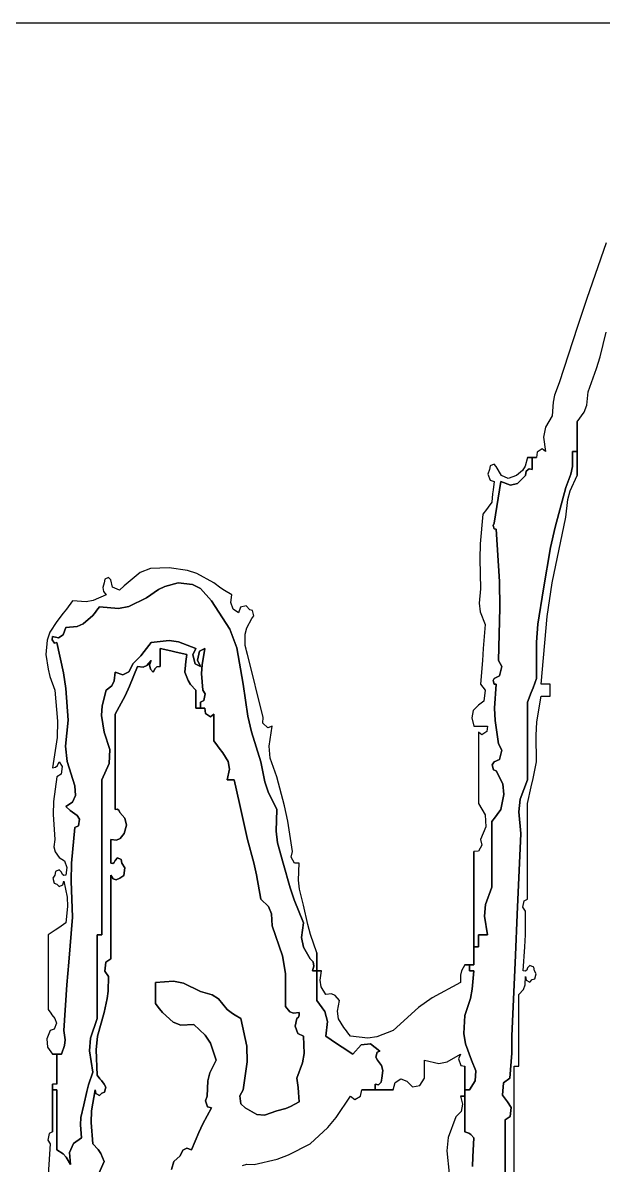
# Model space of a CAD drawing. Extents: x -446699 to 757189, y -606167 to -103070.
# Drawn here: x -168219.2 to -168150.2, y -411459.7 to -411323.6 of the extents above; entities that cross this region are included whole.
import ezdxf

# ---------------------------------------------------------------- set-up
doc = ezdxf.new("R2010")
doc.units = 0
doc.header["$LTSCALE"] = 1000
doc.header["$MEASUREMENT"] = 0
doc.layers.add('14', color=14, linetype='Continuous')
doc.layers.add('_0', color=7, linetype='Continuous')

# ---------------------------------------------------------------- blocks, each defined once
blk = doc.blocks.new('dianziq11')
for p, q in [((1206821, -131382), (1206627, -131946)), ((1206627, -131946), (1206532, -132229)), ((1206532, -132229), (1206346, -132797)), ((1206760, -132532), (1206821, -132285)), ((1206723, -132653), (1206760, -132532)), ((1206640, -132888), (1206723, -132653)), ((1206346, -132797), (1206301, -132921)), ((1206301, -132921), (1206287, -132992)), ((1206625, -133021), (1206640, -132888)), ((1206287, -132992), (1206278, -133129)), ((1206598, -133093), (1206625, -133021)), ((1206278, -133129), (1206208, -133245)), ((1206527, -133189), (1206598, -133093)), ((1206208, -133245), (1206190, -133343)), ((1206527, -133490), (1206527, -133189)), ((1206527, -133189), (1206527, -133490)), ((1206527, -133490), (1206527, -133189)), ((1206190, -133343), (1206210, -133490)), ((1206124, -133497), (1206120, -133550)), ((1206176, -133462), (1206124, -133497)), ((1206210, -133490), (1206176, -133462)), ((1206481, -133639), (1206482, -133490)), ((1206482, -133490), (1206481, -133639)), ((1206482, -133490), (1206527, -133490)), ((1206527, -133490), (1206482, -133490)), ((1206482, -133490), (1206527, -133490)), ((1206527, -133490), (1206482, -133490)), ((1206482, -133490), (1206527, -133490)), ((1206527, -133490), (1206482, -133490)), ((1206527, -133731), (1206527, -133490)), ((1206527, -133490), (1206527, -133731)), ((1206527, -133731), (1206527, -133490)), ((1205652, -133634), (1205645, -133671)), ((1205691, -133617), (1205652, -133634)), ((1205713, -133640), (1205691, -133617)), ((1206029, -133550), (1206003, -133637)), ((1206075, -133550), (1206029, -133550)), ((1206029, -133550), (1206075, -133550)), ((1206075, -133550), (1206029, -133550)), ((1206120, -133550), (1206075, -133550)), ((1206075, -133550), (1206120, -133550)), ((1206120, -133550), (1206075, -133550)), ((1206075, -133550), (1206075, -133671)), ((1206075, -133671), (1206075, -133550)), ((1206075, -133550), (1206075, -133671)), ((1206075, -133671), (1206075, -133550)), ((1206075, -133550), (1206075, -133671)), ((1206075, -133671), (1206075, -133550)), ((1205645, -133671), (1205628, -133719)), ((1205628, -133719), (1205651, -133780)), ((1205765, -133732), (1205713, -133640)), ((1205834, -133762), (1205765, -133732)), ((1205916, -133731), (1205834, -133762)), ((1205976, -133680), (1205916, -133731)), ((1206007, -133731), (1205926, -133811)), ((1205926, -133811), (1206007, -133731)), ((1206003, -133637), (1205976, -133680)), ((1206014, -133689), (1206007, -133731)), ((1206007, -133731), (1206014, -133689)), ((1206043, -133664), (1206014, -133689)), ((1206014, -133689), (1206043, -133664)), ((1206075, -133671), (1206043, -133664)), ((1206043, -133664), (1206075, -133671)), ((1206414, -133851), (1206466, -133719)), ((1206466, -133719), (1206414, -133851)), ((1206458, -133885), (1206527, -133731)), ((1206466, -133719), (1206481, -133639)), ((1206481, -133639), (1206466, -133719)), ((1205651, -133780), (1205690, -133791)), ((1205690, -133791), (1205681, -133875)), ((1205758, -133791), (1205732, -133960)), ((1205732, -133960), (1205758, -133791)), ((1205855, -133828), (1205758, -133791)), ((1205758, -133791), (1205855, -133828)), ((1205926, -133811), (1205855, -133828)), ((1205855, -133828), (1205926, -133811)), ((1206305, -134253), (1206414, -133851)), ((1206414, -133851), (1206305, -134253)), ((1205676, -133917), (1205668, -134002)), ((1205681, -133875), (1205676, -133917)), ((1205732, -133960), (1205719, -134044)), ((1205719, -134044), (1205732, -133960)), ((1206414, -134152), (1206433, -133975)), ((1206433, -133975), (1206458, -133885)), ((1205614, -134074), (1205577, -134122)), ((1205632, -134050), (1205614, -134074)), ((1205668, -134002), (1205632, -134050)), ((1205719, -134044), (1205690, -134213)), ((1205690, -134213), (1205719, -134044)), ((1205577, -134122), (1205551, -134422)), ((1206275, -134815), (1206414, -134152)), ((1205690, -134213), (1205680, -134236)), ((1205680, -134236), (1205690, -134213)), ((1205680, -134236), (1205693, -134270)), ((1205693, -134270), (1205680, -134236)), ((1205693, -134270), (1205713, -134273)), ((1205713, -134273), (1205693, -134270)), ((1205713, -134273), (1205745, -134801)), ((1205745, -134801), (1205713, -134273)), ((1206260, -134459), (1206305, -134253)), ((1206305, -134253), (1206260, -134459)), ((1205551, -134422), (1205547, -134574)), ((1206188, -134875), (1206260, -134459)), ((1206260, -134459), (1206188, -134875)), ((1202224, -134670), (1202120, -134711)), ((1202413, -134664), (1202224, -134670)), ((1202598, -134691), (1202413, -134664)), ((1205547, -134574), (1205555, -134875)), ((1201764, -134778), (1201757, -134815)), ((1201802, -134761), (1201764, -134778)), ((1201825, -134785), (1201802, -134761)), ((1201842, -134857), (1201825, -134785)), ((1202120, -134711), (1201960, -134845)), ((1202692, -134722), (1202598, -134691)), ((1202865, -134815), (1202692, -134722)), ((1201757, -134815), (1201744, -134862)), ((1201744, -134862), (1201752, -134902)), ((1201752, -134902), (1201780, -134935)), ((1201914, -134889), (1201842, -134857)), ((1201960, -134845), (1201914, -134889)), ((1202306, -134883), (1202186, -134966)), ((1202186, -134966), (1202306, -134883)), ((1202371, -134852), (1202306, -134883)), ((1202306, -134883), (1202371, -134852)), ((1202503, -134815), (1202371, -134852)), ((1202371, -134852), (1202503, -134815)), ((1202649, -134830), (1202503, -134815)), ((1202503, -134815), (1202649, -134830)), ((1202729, -134873), (1202649, -134830)), ((1202649, -134830), (1202729, -134873)), ((1202842, -134996), (1202729, -134873)), ((1202729, -134873), (1202842, -134996)), ((1202935, -134867), (1202865, -134815)), ((1202972, -134891), (1202935, -134867)), ((1203045, -134935), (1202972, -134891)), ((1205555, -134875), (1205539, -135020)), ((1205745, -134801), (1205750, -135068)), ((1205750, -135068), (1205745, -134801)), ((1206132, -135231), (1206188, -134875)), ((1206188, -134875), (1206132, -135231)), ((1206225, -135156), (1206275, -134815)), ((1201440, -134996), (1201377, -135080)), ((1201577, -135005), (1201440, -134996)), ((1201649, -134992), (1201577, -135005)), ((1201780, -134935), (1201649, -134992)), ((1202186, -134966), (1202006, -135053)), ((1202006, -135053), (1202186, -134966)), ((1203025, -135283), (1202842, -134996)), ((1202842, -134996), (1203025, -135283)), ((1203035, -135015), (1203045, -134935)), ((1203059, -135079), (1203035, -135015)), ((1201346, -135122), (1201282, -135206)), ((1201377, -135080), (1201346, -135122)), ((1201671, -135110), (1201644, -135146)), ((1201644, -135146), (1201671, -135110)), ((1201685, -135092), (1201671, -135110)), ((1201671, -135110), (1201685, -135092)), ((1201712, -135056), (1201685, -135092)), ((1201685, -135092), (1201712, -135056)), ((1201903, -135073), (1201712, -135056)), ((1201712, -135056), (1201903, -135073)), ((1202006, -135053), (1201903, -135073)), ((1201903, -135073), (1202006, -135053)), ((1203113, -135116), (1203059, -135079)), ((1203134, -135061), (1203113, -135116)), ((1203192, -135046), (1203134, -135061)), ((1203226, -135086), (1203192, -135046)), ((1203254, -135095), (1203226, -135086)), ((1203267, -135147), (1203254, -135095)), ((1205539, -135020), (1205550, -135106)), ((1205550, -135106), (1205600, -135237)), ((1205750, -135068), (1205736, -135598)), ((1205736, -135598), (1205750, -135068)), ((1201282, -135206), (1201209, -135314)), ((1201548, -135230), (1201487, -135257)), ((1201487, -135257), (1201548, -135230)), ((1201644, -135146), (1201548, -135230)), ((1201548, -135230), (1201644, -135146)), ((1203197, -135268), (1203249, -135176)), ((1203249, -135176), (1203267, -135147)), ((1205600, -135237), (1205582, -135477)), ((1206118, -135415), (1206132, -135231)), ((1206132, -135231), (1206118, -135415)), ((1206165, -135839), (1206225, -135156)), ((1201209, -135314), (1201182, -135393)), ((1201237, -135357), (1201233, -135391)), ((1201233, -135391), (1201237, -135357)), ((1201297, -135371), (1201237, -135357)), ((1201237, -135357), (1201297, -135371)), ((1201345, -135339), (1201297, -135371)), ((1201297, -135371), (1201345, -135339)), ((1201373, -135267), (1201345, -135339)), ((1201345, -135339), (1201373, -135267)), ((1201487, -135257), (1201373, -135267)), ((1201373, -135267), (1201487, -135257)), ((1203095, -135471), (1203025, -135283)), ((1203025, -135283), (1203095, -135471)), ((1203181, -135333), (1203197, -135268)), ((1203181, -135447), (1203181, -135333)), ((1201182, -135393), (1201169, -135538)), ((1201233, -135391), (1201257, -135423)), ((1201257, -135423), (1201233, -135391)), ((1201257, -135423), (1201282, -135417)), ((1201282, -135417), (1201257, -135423)), ((1201282, -135417), (1201349, -135724)), ((1201349, -135724), (1201282, -135417)), ((1202163, -135507), (1202232, -135417)), ((1202232, -135417), (1202163, -135507)), ((1202232, -135417), (1202413, -135398)), ((1202413, -135398), (1202232, -135417)), ((1202322, -135550), (1202322, -135477)), ((1202322, -135477), (1202431, -135502)), ((1202431, -135502), (1202322, -135477)), ((1202322, -135477), (1202322, -135550)), ((1202413, -135398), (1202509, -135411)), ((1202509, -135411), (1202413, -135398)), ((1202509, -135411), (1202684, -135477)), ((1202684, -135477), (1202509, -135411)), ((1202684, -135477), (1202653, -135541)), ((1202653, -135541), (1202684, -135477)), ((1202720, -135504), (1202774, -135477)), ((1202774, -135477), (1202720, -135504)), ((1202774, -135477), (1202745, -135642)), ((1202745, -135642), (1202774, -135477)), ((1203159, -135839), (1203095, -135471)), ((1203095, -135471), (1203159, -135839)), ((1203190, -135484), (1203181, -135447)), ((1205582, -135477), (1205573, -135598)), ((1206120, -135779), (1206118, -135415)), ((1206118, -135415), (1206120, -135779)), ((1201169, -135538), (1201192, -135687)), ((1202051, -135628), (1202127, -135550)), ((1202127, -135550), (1202051, -135628)), ((1202127, -135550), (1202163, -135507)), ((1202163, -135507), (1202127, -135550)), ((1202322, -135586), (1202322, -135550)), ((1202322, -135550), (1202322, -135586)), ((1202322, -135658), (1202322, -135586)), ((1202322, -135586), (1202322, -135658)), ((1202431, -135502), (1202485, -135514)), ((1202485, -135514), (1202431, -135502)), ((1202485, -135514), (1202593, -135538)), ((1202593, -135538), (1202485, -135514)), ((1202593, -135538), (1202582, -135609)), ((1202582, -135609), (1202593, -135538)), ((1202653, -135541), (1202675, -135632)), ((1202675, -135632), (1202653, -135541)), ((1202698, -135594), (1202720, -135504)), ((1202720, -135504), (1202698, -135594)), ((1202729, -135658), (1202698, -135594)), ((1202698, -135594), (1202729, -135658)), ((1203195, -135502), (1203190, -135484)), ((1203204, -135538), (1203195, -135502)), ((1203267, -135791), (1203204, -135538)), ((1201192, -135687), (1201211, -135761)), ((1202007, -135713), (1202051, -135628)), ((1202051, -135628), (1202007, -135713)), ((1202015, -135858), (1202096, -135658)), ((1202096, -135658), (1202015, -135858)), ((1202096, -135658), (1202153, -135667)), ((1202153, -135667), (1202096, -135658)), ((1202153, -135667), (1202190, -135650)), ((1202190, -135650), (1202153, -135667)), ((1202190, -135650), (1202232, -135598)), ((1202232, -135598), (1202190, -135650)), ((1202232, -135598), (1202217, -135644)), ((1202217, -135644), (1202232, -135598)), ((1202217, -135644), (1202226, -135687)), ((1202226, -135687), (1202217, -135644)), ((1202226, -135687), (1202254, -135718)), ((1202254, -135718), (1202226, -135687)), ((1202254, -135718), (1202271, -135681)), ((1202271, -135681), (1202254, -135718)), ((1202271, -135681), (1202290, -135664)), ((1202290, -135664), (1202271, -135681)), ((1202290, -135664), (1202322, -135658)), ((1202322, -135658), (1202290, -135664)), ((1202577, -135646), (1202571, -135718)), ((1202571, -135718), (1202577, -135646)), ((1202582, -135609), (1202577, -135646)), ((1202577, -135646), (1202582, -135609)), ((1202675, -135632), (1202729, -135658)), ((1202729, -135658), (1202675, -135632)), ((1202745, -135642), (1202740, -135731)), ((1202740, -135731), (1202745, -135642)), ((1205573, -135598), (1205555, -135839)), ((1205736, -135598), (1205769, -135660)), ((1205769, -135660), (1205736, -135598)), ((1205769, -135660), (1205745, -135755)), ((1205745, -135755), (1205769, -135660)), ((1201211, -135761), (1201260, -135899)), ((1201349, -135724), (1201372, -135883)), ((1201372, -135883), (1201349, -135724)), ((1201835, -135854), (1201860, -135804)), ((1201860, -135804), (1201835, -135854)), ((1201860, -135804), (1201870, -135718)), ((1201870, -135718), (1201860, -135804)), ((1201870, -135718), (1201945, -135744)), ((1201945, -135744), (1201870, -135718)), ((1201945, -135744), (1202007, -135713)), ((1202007, -135713), (1201945, -135744)), ((1202571, -135718), (1202604, -135802)), ((1202604, -135802), (1202571, -135718)), ((1202604, -135802), (1202628, -135841)), ((1202628, -135841), (1202604, -135802)), ((1202740, -135731), (1202752, -135899)), ((1202752, -135899), (1202740, -135731)), ((1203299, -135917), (1203267, -135791)), ((1205690, -135779), (1205680, -135802)), ((1205680, -135802), (1205690, -135779)), ((1205680, -135802), (1205693, -135836)), ((1205693, -135836), (1205680, -135802)), ((1205745, -135755), (1205690, -135779)), ((1205690, -135779), (1205745, -135755)), ((1206084, -135875), (1206120, -135779)), ((1206120, -135779), (1206084, -135875)), ((1201260, -135899), (1201289, -136210)), ((1201372, -135883), (1201395, -136200)), ((1201395, -136200), (1201372, -135883)), ((1201737, -136058), (1201780, -135899)), ((1201780, -135899), (1201737, -136058)), ((1201780, -135899), (1201835, -135854)), ((1201835, -135854), (1201780, -135899)), ((1201969, -135955), (1202015, -135858)), ((1202015, -135858), (1201969, -135955)), ((1202628, -135841), (1202684, -135899)), ((1202684, -135899), (1202628, -135841)), ((1202684, -135899), (1202684, -135971)), ((1202684, -135971), (1202684, -135899)), ((1202752, -135899), (1202776, -135936)), ((1202776, -135936), (1202752, -135899)), ((1202776, -135936), (1202764, -136002)), ((1202764, -136002), (1202776, -135936)), ((1203206, -136160), (1203159, -135839)), ((1203159, -135839), (1203206, -136160)), ((1203362, -136170), (1203299, -135917)), ((1205555, -135839), (1205600, -135899)), ((1205600, -135899), (1205588, -136009)), ((1205693, -135836), (1205713, -135839)), ((1205713, -135839), (1205693, -135836)), ((1205713, -135839), (1205695, -136079)), ((1205695, -136079), (1205713, -135839)), ((1206029, -136020), (1206066, -135923)), ((1206066, -135923), (1206029, -136020)), ((1206066, -135923), (1206084, -135875)), ((1206084, -135875), (1206066, -135923)), ((1206201, -135839), (1206165, -135839)), ((1206219, -135839), (1206201, -135839)), ((1206256, -135839), (1206219, -135839)), ((1206256, -135887), (1206256, -135839)), ((1206256, -135911), (1206256, -135887)), ((1206256, -135959), (1206256, -135911)), ((1201870, -136140), (1201969, -135955)), ((1201969, -135955), (1201870, -136140)), ((1202684, -135971), (1202684, -136008)), ((1202684, -136008), (1202684, -135971)), ((1202684, -136008), (1202684, -136080)), ((1202684, -136080), (1202684, -136008)), ((1202764, -136002), (1202729, -136020)), ((1202729, -136020), (1202764, -136002)), ((1202729, -136020), (1202729, -136080)), ((1202729, -136080), (1202729, -136020)), ((1202729, -136020), (1202729, -136080)), ((1202729, -136080), (1202729, -136020)), ((1202729, -136020), (1202729, -136080)), ((1202729, -136080), (1202729, -136020)), ((1205532, -136050), (1205481, -136105)), ((1205588, -136009), (1205532, -136050)), ((1206029, -136333), (1206029, -136020)), ((1206029, -136020), (1206029, -136333)), ((1206123, -136219), (1206165, -135959)), ((1206165, -135959), (1206201, -135959)), ((1206201, -135959), (1206219, -135959)), ((1206219, -135959), (1206256, -135959)), ((1201732, -136155), (1201737, -136058)), ((1201737, -136058), (1201732, -136155)), ((1201757, -136321), (1201732, -136155)), ((1201732, -136155), (1201757, -136321)), ((1201870, -136525), (1201870, -136140)), ((1201870, -136140), (1201870, -136525)), ((1202684, -136080), (1202729, -136080)), ((1202729, -136080), (1202684, -136080)), ((1202684, -136080), (1202729, -136080)), ((1202774, -136080), (1202684, -136080)), ((1202684, -136080), (1202774, -136080)), ((1202774, -136080), (1202684, -136080)), ((1202729, -136080), (1202774, -136080)), ((1202774, -136080), (1202729, -136080)), ((1202729, -136080), (1202774, -136080)), ((1202774, -136080), (1202779, -136133)), ((1202779, -136133), (1202774, -136080)), ((1202779, -136133), (1202830, -136168)), ((1202830, -136168), (1202779, -136133)), ((1202830, -136168), (1202865, -136140)), ((1202865, -136140), (1202830, -136168)), ((1202865, -136140), (1202865, -136248)), ((1202865, -136248), (1202865, -136140)), ((1203243, -136320), (1203206, -136160)), ((1203206, -136160), (1203243, -136320)), ((1203360, -136230), (1203362, -136170)), ((1205481, -136105), (1205465, -136178)), ((1205695, -136079), (1205700, -136205)), ((1205700, -136205), (1205695, -136079)), ((1201289, -136210), (1201285, -136375)), ((1201395, -136200), (1201368, -136465)), ((1201368, -136465), (1201395, -136200)), ((1202865, -136248), (1202865, -136303)), ((1202865, -136303), (1202865, -136248)), ((1203409, -136279), (1203360, -136230)), ((1203452, -136260), (1203409, -136279)), ((1203423, -136463), (1203452, -136260)), ((1205465, -136178), (1205487, -136260)), ((1205487, -136260), (1205541, -136260)), ((1205541, -136260), (1205568, -136260)), ((1205568, -136260), (1205623, -136260)), ((1205623, -136260), (1205618, -136314)), ((1205700, -136205), (1205736, -136441)), ((1205736, -136441), (1205700, -136205)), ((1206114, -136356), (1206123, -136219)), ((1201285, -136375), (1201237, -136682)), ((1201815, -136498), (1201757, -136321)), ((1201757, -136321), (1201815, -136498)), ((1202865, -136303), (1202865, -136411)), ((1202865, -136411), (1202865, -136303)), ((1203339, -136622), (1203243, -136320)), ((1203243, -136320), (1203339, -136622)), ((1205567, -136348), (1205532, -136321)), ((1205532, -136321), (1205532, -136610)), ((1205618, -136314), (1205567, -136348)), ((1206029, -136489), (1206029, -136333)), ((1206029, -136333), (1206029, -136489)), ((1206120, -136622), (1206114, -136356)), ((1201368, -136465), (1201384, -136617)), ((1201384, -136617), (1201368, -136465)), ((1201808, -136637), (1201815, -136498)), ((1201815, -136498), (1201808, -136637)), ((1202865, -136411), (1202901, -136459)), ((1202901, -136459), (1202865, -136411)), ((1202901, -136459), (1202919, -136483)), ((1202919, -136483), (1202901, -136459)), ((1202919, -136483), (1202955, -136532)), ((1202955, -136532), (1202919, -136483)), ((1203434, -136585), (1203423, -136463)), ((1205736, -136441), (1205769, -136503)), ((1205769, -136503), (1205736, -136441)), ((1205769, -136503), (1205745, -136598)), ((1205745, -136598), (1205769, -136503)), ((1206029, -136803), (1206029, -136489)), ((1206029, -136489), (1206029, -136803)), ((1201288, -136659), (1201305, -136622)), ((1201305, -136622), (1201335, -136668)), ((1201384, -136617), (1201463, -136863)), ((1201463, -136863), (1201384, -136617)), ((1201870, -136718), (1201870, -136525)), ((1201870, -136525), (1201870, -136718)), ((1202955, -136532), (1203008, -136618)), ((1203008, -136618), (1202955, -136532)), ((1203008, -136618), (1203021, -136695)), ((1203021, -136695), (1203008, -136618)), ((1203380, -136825), (1203339, -136622)), ((1203339, -136622), (1203380, -136825)), ((1203498, -136772), (1203434, -136585)), ((1205532, -136610), (1205532, -136754)), ((1205690, -136622), (1205672, -136652)), ((1205672, -136652), (1205690, -136622)), ((1205745, -136598), (1205690, -136622)), ((1205690, -136622), (1205745, -136598)), ((1206084, -136790), (1206120, -136622)), ((1201237, -136682), (1201269, -136676)), ((1201269, -136676), (1201288, -136659)), ((1201324, -136745), (1201282, -136772)), ((1201335, -136668), (1201324, -136745)), ((1201734, -136803), (1201808, -136637)), ((1201808, -136637), (1201734, -136803)), ((1201870, -137104), (1201870, -136718)), ((1201870, -136718), (1201870, -137104)), ((1203021, -136695), (1203000, -136803)), ((1203000, -136803), (1203021, -136695)), ((1205672, -136652), (1205685, -136703)), ((1205685, -136703), (1205672, -136652)), ((1205685, -136703), (1205713, -136712)), ((1205713, -136712), (1205685, -136703)), ((1205713, -136712), (1205778, -136845)), ((1205778, -136845), (1205713, -136712)), ((1201282, -136772), (1201248, -137021)), ((1201463, -136863), (1201468, -136960)), ((1201468, -136960), (1201463, -136863)), ((1201734, -137429), (1201734, -136803)), ((1201734, -136803), (1201734, -137429)), ((1203000, -136803), (1203027, -136803)), ((1203027, -136803), (1203000, -136803)), ((1203027, -136803), (1203041, -136803)), ((1203041, -136803), (1203027, -136803)), ((1203041, -136803), (1203068, -136803)), ((1203068, -136803), (1203041, -136803)), ((1203068, -136803), (1203124, -137043)), ((1203124, -137043), (1203068, -136803)), ((1203413, -136926), (1203380, -136825)), ((1203380, -136825), (1203413, -136926)), ((1203578, -137066), (1203498, -136772)), ((1205532, -136754), (1205532, -137043)), ((1205778, -136845), (1205790, -136951)), ((1205790, -136951), (1205778, -136845)), ((1205955, -136998), (1206029, -136803)), ((1206029, -136803), (1205955, -136998)), ((1206066, -136875), (1206084, -136790)), ((1201468, -136960), (1201438, -137030)), ((1201438, -137030), (1201468, -136960)), ((1203498, -137104), (1203413, -136926)), ((1203413, -136926), (1203498, -137104)), ((1205790, -136951), (1205758, -137104)), ((1205758, -137104), (1205790, -136951)), ((1206029, -137043), (1206066, -136875)), ((1201248, -137021), (1201243, -137153)), ((1201438, -137030), (1201373, -137074)), ((1201373, -137074), (1201438, -137030)), ((1201373, -137074), (1201417, -137112)), ((1201417, -137112), (1201373, -137074)), ((1203124, -137043), (1203151, -137163)), ((1203151, -137163), (1203124, -137043)), ((1203610, -137219), (1203578, -137066)), ((1205532, -137043), (1205599, -137158)), ((1205939, -137127), (1205955, -136998)), ((1205955, -136998), (1205939, -137127)), ((1206029, -137429), (1206029, -137043)), ((1201243, -137153), (1201260, -137405)), ((1201417, -137112), (1201439, -137131)), ((1201439, -137131), (1201417, -137112)), ((1201439, -137131), (1201486, -137164)), ((1201486, -137164), (1201439, -137131)), ((1201486, -137164), (1201510, -137201)), ((1201510, -137201), (1201486, -137164)), ((1201510, -137201), (1201498, -137267)), ((1201498, -137267), (1201510, -137201)), ((1201890, -137100), (1201870, -137104)), ((1201870, -137104), (1201890, -137100)), ((1201905, -137110), (1201890, -137100)), ((1201890, -137100), (1201905, -137110)), ((1201915, -137134), (1201905, -137110)), ((1201905, -137110), (1201915, -137134)), ((1201966, -137189), (1201915, -137134)), ((1201915, -137134), (1201966, -137189)), ((1201982, -137262), (1201966, -137189)), ((1201966, -137189), (1201982, -137262)), ((1203151, -137163), (1203204, -137405)), ((1203204, -137405), (1203151, -137163)), ((1203492, -137323), (1203498, -137104)), ((1203498, -137104), (1203492, -137323)), ((1205599, -137158), (1205607, -137277)), ((1205704, -137176), (1205668, -137224)), ((1205668, -137224), (1205704, -137176)), ((1205722, -137152), (1205704, -137176)), ((1205704, -137176), (1205722, -137152)), ((1205758, -137104), (1205722, -137152)), ((1205722, -137152), (1205758, -137104)), ((1205962, -137345), (1205939, -137127)), ((1205939, -137127), (1205962, -137345)), ((1201463, -137284), (1201430, -137643)), ((1201430, -137643), (1201463, -137284)), ((1201498, -137267), (1201463, -137284)), ((1201463, -137284), (1201498, -137267)), ((1201960, -137345), (1201982, -137262)), ((1201982, -137262), (1201960, -137345)), ((1203507, -137440), (1203492, -137323)), ((1203492, -137323), (1203507, -137440)), ((1203656, -137525), (1203610, -137219)), ((1205607, -137277), (1205555, -137405)), ((1205668, -137224), (1205668, -137489)), ((1205668, -137489), (1205668, -137224)), ((1201260, -137405), (1201252, -137480)), ((1201734, -137742), (1201734, -137429)), ((1201734, -137429), (1201734, -137742)), ((1201825, -137501), (1201825, -137405)), ((1201825, -137405), (1201882, -137413)), ((1201882, -137413), (1201825, -137405)), ((1201825, -137405), (1201825, -137501)), ((1201882, -137413), (1201919, -137397)), ((1201919, -137397), (1201882, -137413)), ((1201919, -137397), (1201960, -137345)), ((1201960, -137345), (1201919, -137397)), ((1203204, -137405), (1203268, -137641)), ((1203268, -137641), (1203204, -137405)), ((1205555, -137405), (1205566, -137463)), ((1205925, -138164), (1205962, -137345)), ((1205962, -137345), (1205925, -138164)), ((1206029, -137622), (1206029, -137429)), ((1201252, -137480), (1201265, -137531)), ((1201265, -137531), (1201305, -137586)), ((1201825, -137549), (1201825, -137501)), ((1201825, -137501), (1201825, -137549)), ((1201825, -137646), (1201825, -137549)), ((1201825, -137549), (1201825, -137646)), ((1203565, -137646), (1203507, -137440)), ((1203507, -137440), (1203565, -137646)), ((1203643, -137583), (1203656, -137525)), ((1205532, -137524), (1205487, -137525)), ((1205487, -137525), (1205487, -138489)), ((1205487, -138489), (1205487, -137525)), ((1205487, -137525), (1205487, -138489)), ((1205566, -137463), (1205532, -137524)), ((1205668, -137489), (1205668, -137622)), ((1205668, -137622), (1205668, -137489)), ((1201305, -137586), (1201359, -137622)), ((1201359, -137622), (1201383, -137687)), ((1201430, -137643), (1201425, -137827)), ((1201425, -137827), (1201430, -137643)), ((1201845, -137649), (1201825, -137646)), ((1201825, -137646), (1201845, -137649)), ((1201860, -137639), (1201845, -137649)), ((1201845, -137649), (1201860, -137639)), ((1201870, -137616), (1201860, -137639)), ((1201860, -137639), (1201870, -137616)), ((1201892, -137592), (1201870, -137616)), ((1201870, -137616), (1201892, -137592)), ((1201931, -137609), (1201892, -137592)), ((1201892, -137592), (1201931, -137609)), ((1201938, -137646), (1201931, -137609)), ((1201931, -137609), (1201938, -137646)), ((1201968, -137692), (1201938, -137646)), ((1201938, -137646), (1201968, -137692)), ((1203268, -137641), (1203296, -137762)), ((1203296, -137762), (1203268, -137641)), ((1203633, -137894), (1203565, -137646)), ((1203565, -137646), (1203633, -137894)), ((1203678, -137645), (1203643, -137583)), ((1203724, -137646), (1203678, -137645)), ((1203719, -137816), (1203724, -137646)), ((1205668, -137622), (1205668, -137887)), ((1205668, -137887), (1205668, -137622)), ((1206029, -138007), (1206029, -137622)), ((1201260, -137766), (1201242, -137796)), ((1201267, -137729), (1201260, -137766)), ((1201305, -137712), (1201267, -137729)), ((1201327, -137736), (1201305, -137712)), ((1201337, -137760), (1201327, -137736)), ((1201353, -137770), (1201337, -137760)), ((1201373, -137766), (1201353, -137770)), ((1201383, -137687), (1201373, -137766)), ((1201734, -138368), (1201734, -137742)), ((1201734, -137742), (1201734, -138368)), ((1201825, -138103), (1201825, -137766)), ((1201825, -137766), (1201850, -137803)), ((1201850, -137803), (1201825, -137766)), ((1201825, -137766), (1201825, -138103)), ((1201915, -137796), (1201956, -137769)), ((1201956, -137769), (1201915, -137796)), ((1201956, -137769), (1201968, -137692)), ((1201968, -137692), (1201956, -137769)), ((1203296, -137762), (1203339, -138007)), ((1203339, -138007), (1203296, -137762)), ((1201242, -137796), (1201254, -137847)), ((1201254, -137847), (1201282, -137857)), ((1201282, -137857), (1201304, -137880)), ((1201304, -137880), (1201343, -137863)), ((1201343, -137863), (1201350, -137826)), ((1201350, -137826), (1201385, -137989)), ((1201425, -137827), (1201440, -138188)), ((1201440, -138188), (1201425, -137827)), ((1201850, -137803), (1201880, -137813)), ((1201880, -137813), (1201850, -137803)), ((1201880, -137813), (1201915, -137796)), ((1201915, -137796), (1201880, -137813)), ((1203674, -138016), (1203633, -137894)), ((1203633, -137894), (1203674, -138016)), ((1203728, -137906), (1203719, -137816)), ((1205668, -137887), (1205605, -138062)), ((1205605, -138062), (1205668, -137887)), ((1201385, -137989), (1201390, -138081)), ((1203339, -138007), (1203414, -138081)), ((1203414, -138081), (1203339, -138007)), ((1203769, -138248), (1203674, -138016)), ((1203674, -138016), (1203769, -138248)), ((1203769, -138067), (1203728, -137906)), ((1205994, -138024), (1206029, -138007)), ((1201390, -138081), (1201373, -138248)), ((1201825, -138272), (1201825, -138103)), ((1201825, -138103), (1201825, -138272)), ((1203414, -138081), (1203445, -138155)), ((1203445, -138155), (1203414, -138081)), ((1203812, -138265), (1203769, -138067)), ((1205605, -138062), (1205594, -138178)), ((1205594, -138178), (1205605, -138062)), ((1205982, -138090), (1205994, -138024)), ((1206007, -138128), (1205982, -138090)), ((1206006, -138369), (1206007, -138128)), ((1201440, -138188), (1201401, -138645)), ((1201401, -138645), (1201440, -138188)), ((1203445, -138155), (1203452, -138278)), ((1203452, -138278), (1203445, -138155)), ((1205594, -138178), (1205623, -138368)), ((1205623, -138368), (1205594, -138178)), ((1205907, -138573), (1205925, -138164)), ((1205925, -138164), (1205907, -138573)), ((1201264, -138320), (1201192, -138368)), ((1201300, -138296), (1201264, -138320)), ((1201373, -138248), (1201300, -138296)), ((1201825, -138609), (1201825, -138272)), ((1201825, -138272), (1201825, -138609)), ((1203452, -138278), (1203556, -138581)), ((1203556, -138581), (1203452, -138278)), ((1203748, -138394), (1203769, -138248)), ((1203769, -138248), (1203748, -138394)), ((1203839, -138363), (1203812, -138265)), ((1201192, -138368), (1201192, -138670)), ((1201689, -138706), (1201689, -138368)), ((1201689, -138368), (1201707, -138368)), ((1201707, -138368), (1201689, -138368)), ((1201689, -138368), (1201689, -138706)), ((1201707, -138368), (1201716, -138368)), ((1201716, -138368), (1201707, -138368)), ((1201716, -138368), (1201734, -138368)), ((1201734, -138368), (1201716, -138368)), ((1203767, -138493), (1203748, -138394)), ((1203748, -138394), (1203767, -138493)), ((1203904, -138549), (1203839, -138363)), ((1205568, -138368), (1205532, -138368)), ((1205532, -138368), (1205532, -138417)), ((1205532, -138417), (1205532, -138368)), ((1205532, -138368), (1205568, -138368)), ((1205532, -138417), (1205532, -138441)), ((1205532, -138441), (1205532, -138417)), ((1205532, -138441), (1205532, -138489)), ((1205532, -138489), (1205532, -138441)), ((1205586, -138368), (1205568, -138368)), ((1205568, -138368), (1205586, -138368)), ((1205623, -138368), (1205586, -138368)), ((1205586, -138368), (1205623, -138368)), ((1206001, -138490), (1206006, -138369)), ((1203556, -138581), (1203586, -138758)), ((1203586, -138758), (1203556, -138581)), ((1203837, -138609), (1203767, -138493)), ((1203767, -138493), (1203837, -138609)), ((1203904, -138730), (1203904, -138549)), ((1203904, -138549), (1203904, -138730)), ((1203904, -138730), (1203904, -138549)), ((1205532, -138489), (1205487, -138489)), ((1205487, -138489), (1205532, -138489)), ((1205532, -138489), (1205487, -138489)), ((1205487, -138489), (1205487, -138670)), ((1205487, -138670), (1205487, -138489)), ((1205487, -138489), (1205487, -138670)), ((1205487, -138489), (1205532, -138489)), ((1205532, -138489), (1205487, -138489)), ((1205487, -138489), (1205532, -138489)), ((1205871, -139392), (1205907, -138573)), ((1205907, -138573), (1205871, -139392)), ((1205984, -138730), (1206001, -138490)), ((1201192, -138670), (1201192, -138820)), ((1201401, -138645), (1201383, -138874)), ((1201383, -138874), (1201401, -138645)), ((1201689, -138874), (1201689, -138706)), ((1201689, -138706), (1201689, -138874)), ((1201765, -138736), (1201776, -138644)), ((1201776, -138644), (1201765, -138736)), ((1201776, -138644), (1201825, -138609)), ((1201825, -138609), (1201776, -138644)), ((1203865, -138641), (1203837, -138609)), ((1203837, -138609), (1203865, -138641)), ((1203859, -138730), (1203873, -138684)), ((1203873, -138684), (1203859, -138730)), ((1203873, -138684), (1203865, -138641)), ((1203865, -138641), (1203873, -138684)), ((1205396, -138670), (1205363, -138732)), ((1205442, -138670), (1205396, -138670)), ((1205396, -138670), (1205442, -138670)), ((1205442, -138670), (1205396, -138670)), ((1205487, -138670), (1205442, -138670)), ((1205442, -138670), (1205487, -138670)), ((1205487, -138670), (1205442, -138670)), ((1205442, -138670), (1205442, -138730)), ((1205442, -138730), (1205442, -138670)), ((1205442, -138670), (1205442, -138730)), ((1205442, -138730), (1205442, -138670)), ((1205442, -138670), (1205442, -138730)), ((1205442, -138730), (1205442, -138670)), ((1206029, -138700), (1206020, -138723)), ((1206052, -138676), (1206029, -138700)), ((1206090, -138693), (1206052, -138676)), ((1206097, -138730), (1206090, -138693)), ((1201192, -138820), (1201192, -139121)), ((1201802, -138790), (1201765, -138736)), ((1201765, -138736), (1201802, -138790)), ((1201797, -138937), (1201802, -138790)), ((1201802, -138790), (1201797, -138937)), ((1203586, -138758), (1203588, -139091)), ((1203588, -139091), (1203586, -138758)), ((1203904, -138730), (1203859, -138730)), ((1203859, -138730), (1203904, -138730)), ((1203904, -138730), (1203859, -138730)), ((1203859, -138730), (1203904, -138730)), ((1203904, -138730), (1203859, -138730)), ((1203859, -138730), (1203904, -138730)), ((1203950, -138730), (1203904, -138730)), ((1203904, -138730), (1203950, -138730)), ((1203950, -138730), (1203904, -138730)), ((1203904, -138730), (1203904, -139031)), ((1203904, -139031), (1203904, -138730)), ((1203904, -138730), (1203904, -139031)), ((1203904, -139031), (1203904, -138730)), ((1203904, -138730), (1203904, -139031)), ((1203904, -139031), (1203904, -138730)), ((1203935, -138827), (1203950, -138730)), ((1205353, -138774), (1205351, -138850)), ((1205363, -138732), (1205353, -138774)), ((1205442, -138730), (1205460, -138730)), ((1205460, -138730), (1205442, -138730)), ((1205460, -138730), (1205469, -138730)), ((1205469, -138730), (1205460, -138730)), ((1205469, -138730), (1205487, -138730)), ((1205487, -138730), (1205469, -138730)), ((1205487, -138730), (1205471, -138916)), ((1205471, -138916), (1205487, -138730)), ((1206004, -138734), (1205984, -138730)), ((1206020, -138723), (1206004, -138734)), ((1206005, -138871), (1206007, -138790)), ((1206007, -138790), (1206014, -138827)), ((1206052, -138844), (1206075, -138820)), ((1206075, -138820), (1206102, -138811)), ((1206115, -138760), (1206097, -138730)), ((1206102, -138811), (1206115, -138760)), ((1201383, -138874), (1201350, -139332)), ((1201350, -139332), (1201383, -138874)), ((1201689, -139212), (1201689, -138874)), ((1201689, -138874), (1201689, -139212)), ((1201788, -139011), (1201797, -138937)), ((1201797, -138937), (1201788, -139011)), ((1202459, -138836), (1202277, -138850)), ((1202277, -138850), (1202459, -138836)), ((1202277, -138850), (1202277, -138935)), ((1202277, -138935), (1202277, -138850)), ((1202277, -138935), (1202277, -138977)), ((1202277, -138977), (1202277, -138935)), ((1202558, -138855), (1202459, -138836)), ((1202459, -138836), (1202558, -138855)), ((1202729, -138941), (1202558, -138855)), ((1202558, -138855), (1202729, -138941)), ((1203948, -138894), (1203935, -138827)), ((1203995, -138971), (1203948, -138894)), ((1205351, -138850), (1205066, -139004)), ((1205471, -138916), (1205452, -139010)), ((1205452, -139010), (1205471, -138916)), ((1205939, -138971), (1205986, -138920)), ((1205986, -138920), (1206005, -138871)), ((1206014, -138827), (1206052, -138844)), ((1201757, -139151), (1201788, -139011)), ((1201788, -139011), (1201757, -139151)), ((1202277, -138977), (1202277, -139061)), ((1202277, -139061), (1202277, -138977)), ((1202848, -138972), (1202729, -138941)), ((1202729, -138941), (1202848, -138972)), ((1202910, -139013), (1202848, -138972)), ((1202848, -138972), (1202910, -139013)), ((1203000, -139121), (1202910, -139013)), ((1202910, -139013), (1203000, -139121)), ((1203904, -139031), (1203984, -139140)), ((1203984, -139140), (1203904, -139031)), ((1204052, -138962), (1203995, -138971)), ((1204089, -138979), (1204052, -138962)), ((1204131, -139031), (1204089, -138979)), ((1204110, -139139), (1204131, -139031)), ((1205066, -139004), (1204927, -139102)), ((1205452, -139010), (1205396, -139182)), ((1205396, -139182), (1205452, -139010)), ((1205939, -139260), (1205939, -138971)), ((1201192, -139121), (1201219, -139157)), ((1201219, -139157), (1201232, -139176)), ((1201691, -139391), (1201757, -139151)), ((1201757, -139151), (1201691, -139391)), ((1202277, -139061), (1202304, -139097)), ((1202304, -139097), (1202277, -139061)), ((1202304, -139097), (1202318, -139115)), ((1202318, -139115), (1202304, -139097)), ((1202318, -139115), (1202345, -139151)), ((1202345, -139151), (1202318, -139115)), ((1202345, -139151), (1202454, -139249)), ((1202454, -139249), (1202345, -139151)), ((1203053, -139162), (1203000, -139121)), ((1203000, -139121), (1203053, -139162)), ((1203080, -139180), (1203053, -139162)), ((1203053, -139162), (1203080, -139180)), ((1203588, -139091), (1203630, -139144)), ((1203630, -139144), (1203588, -139091)), ((1203630, -139144), (1203667, -139160)), ((1203667, -139160), (1203630, -139144)), ((1203667, -139160), (1203724, -139151)), ((1203724, -139151), (1203667, -139160)), ((1203724, -139151), (1203726, -139178)), ((1203726, -139178), (1203724, -139151)), ((1203984, -139140), (1204010, -139241)), ((1204010, -139241), (1203984, -139140)), ((1204123, -139216), (1204110, -139139)), ((1204927, -139102), (1204673, -139332)), ((1201232, -139176), (1201260, -139212)), ((1201277, -139261), (1201254, -139321)), ((1201260, -139212), (1201277, -139261)), ((1201622, -139411), (1201689, -139212)), ((1201689, -139212), (1201622, -139411)), ((1202454, -139249), (1202530, -139278)), ((1202530, -139278), (1202454, -139249)), ((1202530, -139278), (1202661, -139272)), ((1202661, -139272), (1202530, -139278)), ((1202661, -139272), (1202777, -139379)), ((1202777, -139379), (1202661, -139272)), ((1203136, -139212), (1203080, -139180)), ((1203080, -139180), (1203136, -139212)), ((1203196, -139490), (1203136, -139212)), ((1203136, -139212), (1203196, -139490)), ((1203701, -139212), (1203684, -139289)), ((1203684, -139289), (1203701, -139212)), ((1203719, -139199), (1203701, -139212)), ((1203701, -139212), (1203719, -139199)), ((1203726, -139178), (1203719, -139199)), ((1203719, -139199), (1203726, -139178)), ((1204010, -139241), (1203995, -139392)), ((1203995, -139392), (1204010, -139241)), ((1204176, -139302), (1204123, -139216)), ((1205396, -139182), (1205386, -139365)), ((1205386, -139365), (1205396, -139182)), ((1205939, -139404), (1205939, -139260)), ((1201214, -139332), (1201180, -139418)), ((1201254, -139321), (1201214, -139332)), ((1201350, -139332), (1201364, -139427)), ((1201364, -139427), (1201350, -139332)), ((1201676, -139529), (1201691, -139391)), ((1201691, -139391), (1201676, -139529)), ((1202777, -139379), (1202829, -139462)), ((1202829, -139462), (1202777, -139379)), ((1203684, -139289), (1203712, -139364)), ((1203712, -139364), (1203684, -139289)), ((1203712, -139364), (1203769, -139392)), ((1203769, -139392), (1203712, -139364)), ((1203769, -139392), (1203775, -139565)), ((1203775, -139565), (1203769, -139392)), ((1203995, -139392), (1204103, -139465)), ((1204103, -139465), (1203995, -139392)), ((1204203, -139338), (1204176, -139302)), ((1204216, -139356), (1204203, -139338)), ((1204244, -139392), (1204216, -139356)), ((1204416, -139410), (1204244, -139392)), ((1204507, -139397), (1204416, -139410)), ((1204673, -139332), (1204507, -139397)), ((1205386, -139365), (1205402, -139469)), ((1205402, -139469), (1205386, -139365)), ((1205868, -139561), (1205871, -139392)), ((1205871, -139392), (1205868, -139561)), ((1201180, -139418), (1201188, -139502)), ((1201188, -139502), (1201237, -139573)), ((1201359, -139486), (1201327, -139573)), ((1201327, -139573), (1201359, -139486)), ((1201364, -139427), (1201359, -139486)), ((1201359, -139486), (1201364, -139427)), ((1201612, -139540), (1201622, -139411)), ((1201622, -139411), (1201612, -139540)), ((1202829, -139462), (1202887, -139633)), ((1202887, -139633), (1202829, -139462)), ((1203201, -139651), (1203196, -139490)), ((1203196, -139490), (1203201, -139651)), ((1204103, -139465), (1204158, -139501)), ((1204158, -139501), (1204103, -139465)), ((1204158, -139501), (1204266, -139573)), ((1204266, -139573), (1204158, -139501)), ((1204266, -139573), (1204349, -139479)), ((1204349, -139479), (1204266, -139573)), ((1204349, -139479), (1204444, -139468)), ((1204444, -139468), (1204349, -139479)), ((1204444, -139468), (1204537, -139543)), ((1204537, -139543), (1204444, -139468)), ((1205402, -139469), (1205464, -139633)), ((1205464, -139633), (1205402, -139469)), ((1205939, -139694), (1205939, -139404)), ((1201237, -139573), (1201327, -139573)), ((1201327, -139573), (1201237, -139573)), ((1201237, -139573), (1201327, -139573)), ((1201327, -139573), (1201282, -139573)), ((1201282, -139573), (1201327, -139573)), ((1201327, -139573), (1201282, -139573)), ((1201282, -139573), (1201282, -139874)), ((1201282, -139874), (1201282, -139573)), ((1201282, -139573), (1201282, -139874)), ((1201644, -139754), (1201612, -139540)), ((1201612, -139540), (1201644, -139754)), ((1201689, -139784), (1201676, -139529)), ((1201676, -139529), (1201689, -139784)), ((1203775, -139565), (1203760, -139660)), ((1203760, -139660), (1203775, -139565)), ((1204510, -139552), (1204497, -139604)), ((1204497, -139604), (1204510, -139552)), ((1204497, -139604), (1204515, -139633)), ((1204515, -139633), (1204497, -139604)), ((1204537, -139543), (1204510, -139552)), ((1204510, -139552), (1204537, -139543)), ((1205218, -139651), (1205351, -139573)), ((1205351, -139573), (1205331, -139619)), ((1205331, -139619), (1205356, -139688)), ((1205863, -139646), (1205868, -139561)), ((1205868, -139561), (1205863, -139646)), ((1202887, -139633), (1202825, -139761)), ((1202825, -139761), (1202887, -139633)), ((1203159, -139934), (1203201, -139651)), ((1203201, -139651), (1203159, -139934)), ((1203760, -139660), (1203701, -139814)), ((1203701, -139814), (1203760, -139660)), ((1204515, -139633), (1204555, -139688)), ((1204555, -139688), (1204515, -139633)), ((1204555, -139688), (1204567, -139738)), ((1204567, -139738), (1204555, -139688)), ((1204567, -139738), (1204560, -139814)), ((1204560, -139814), (1204567, -139738)), ((1204990, -139706), (1204990, -139633)), ((1204990, -139633), (1205133, -139665)), ((1204990, -139742), (1204990, -139706)), ((1204990, -139814), (1204990, -139742)), ((1205133, -139665), (1205218, -139651)), ((1205356, -139688), (1205396, -139694)), ((1205396, -139694), (1205396, -139934)), ((1205396, -139934), (1205396, -139694)), ((1205396, -139694), (1205396, -139934)), ((1205464, -139633), (1205508, -139740)), ((1205508, -139740), (1205464, -139633)), ((1205508, -139740), (1205500, -139842)), ((1205500, -139842), (1205508, -139740)), ((1205849, -139814), (1205863, -139646)), ((1205863, -139646), (1205849, -139814)), ((1205894, -140127), (1205894, -139694)), ((1205894, -139694), (1205912, -139694)), ((1205912, -139694), (1205921, -139694)), ((1205921, -139694), (1205939, -139694)), ((1201600, -139882), (1201644, -139754)), ((1201644, -139754), (1201600, -139882)), ((1201716, -139820), (1201689, -139784)), ((1201689, -139784), (1201716, -139820)), ((1201730, -139838), (1201716, -139820)), ((1201716, -139820), (1201730, -139838)), ((1201757, -139874), (1201730, -139838)), ((1201730, -139838), (1201757, -139874)), ((1202804, -139843), (1202797, -139995)), ((1202797, -139995), (1202804, -139843)), ((1202825, -139761), (1202804, -139843)), ((1202804, -139843), (1202825, -139761)), ((1203701, -139814), (1203714, -139909)), ((1203714, -139909), (1203701, -139814)), ((1204553, -139856), (1204524, -139881)), ((1204524, -139881), (1204553, -139856)), ((1204560, -139814), (1204553, -139856)), ((1204553, -139856), (1204560, -139814)), ((1204673, -139934), (1204694, -139859)), ((1204694, -139859), (1204751, -139821)), ((1204751, -139821), (1204809, -139844)), ((1204809, -139844), (1204868, -139901)), ((1204943, -139888), (1204990, -139814)), ((1205500, -139842), (1205442, -139934)), ((1205442, -139934), (1205500, -139842)), ((1205785, -139862), (1205849, -139814)), ((1205849, -139814), (1205785, -139862)), ((1201255, -139874), (1201237, -139874)), ((1201237, -139874), (1201237, -139934)), ((1201237, -139934), (1201237, -139874)), ((1201237, -139874), (1201237, -139934)), ((1201237, -139934), (1201282, -139934)), ((1201282, -139934), (1201237, -139934)), ((1201237, -139934), (1201282, -139934)), ((1201282, -139934), (1201237, -139934)), ((1201237, -139934), (1201282, -139934)), ((1201282, -139934), (1201237, -139934)), ((1201237, -139934), (1201237, -140356)), ((1201237, -140356), (1201237, -139934)), ((1201237, -139934), (1201237, -140356)), ((1201264, -139874), (1201255, -139874)), ((1201282, -139874), (1201264, -139874)), ((1201282, -139934), (1201282, -140175)), ((1201282, -140175), (1201282, -139934)), ((1201553, -140085), (1201582, -139949)), ((1201582, -139949), (1201553, -140085)), ((1201582, -139949), (1201600, -139882)), ((1201600, -139882), (1201582, -139949)), ((1201631, -140146), (1201667, -139934)), ((1201667, -139934), (1201631, -140146)), ((1201667, -139934), (1201674, -139971)), ((1201674, -139971), (1201667, -139934)), ((1201674, -139971), (1201712, -139988)), ((1201712, -139988), (1201674, -139971)), ((1201712, -139988), (1201734, -139965)), ((1201734, -139965), (1201712, -139988)), ((1201734, -139965), (1201762, -139955)), ((1201762, -139955), (1201734, -139965)), ((1201775, -139904), (1201757, -139874)), ((1201757, -139874), (1201775, -139904)), ((1201762, -139955), (1201775, -139904)), ((1201775, -139904), (1201762, -139955)), ((1203127, -139994), (1203159, -139934)), ((1203159, -139934), (1203127, -139994)), ((1203714, -139909), (1203719, -139958)), ((1203719, -139958), (1203714, -139909)), ((1203719, -139958), (1203724, -140055)), ((1203724, -140055), (1203719, -139958)), ((1204345, -139997), (1204357, -139934)), ((1204357, -139934), (1204492, -139934)), ((1204492, -139934), (1204357, -139934)), ((1204357, -139934), (1204492, -139934)), ((1204524, -139881), (1204492, -139874)), ((1204492, -139874), (1204492, -139934)), ((1204492, -139934), (1204492, -139874)), ((1204492, -139874), (1204492, -139934)), ((1204492, -139934), (1204492, -139874)), ((1204492, -139874), (1204492, -139934)), ((1204492, -139934), (1204492, -139874)), ((1204492, -139874), (1204524, -139881)), ((1204492, -139934), (1204673, -139934)), ((1204673, -139934), (1204492, -139934)), ((1204492, -139934), (1204673, -139934)), ((1204868, -139901), (1204943, -139888)), ((1205442, -139934), (1205396, -139934)), ((1205396, -139934), (1205442, -139934)), ((1205442, -139934), (1205396, -139934)), ((1205396, -139934), (1205396, -140356)), ((1205396, -140356), (1205396, -139934)), ((1205396, -139934), (1205396, -140356)), ((1205396, -139934), (1205442, -139934)), ((1205442, -139934), (1205396, -139934)), ((1205396, -139934), (1205442, -139934)), ((1205774, -139987), (1205785, -139862)), ((1205785, -139862), (1205774, -139987)), ((1201523, -140212), (1201553, -140085)), ((1201553, -140085), (1201523, -140212)), ((1202797, -139995), (1202780, -140044)), ((1202780, -140044), (1202797, -139995)), ((1202780, -140044), (1202802, -140104)), ((1202802, -140104), (1202780, -140044)), ((1203137, -140072), (1203127, -139994)), ((1203127, -139994), (1203137, -140072)), ((1203181, -140115), (1203137, -140072)), ((1203137, -140072), (1203181, -140115)), ((1203724, -140055), (1203636, -140102)), ((1203636, -140102), (1203724, -140055)), ((1204099, -140212), (1204244, -139995)), ((1204244, -139995), (1204285, -140029)), ((1204285, -140029), (1204345, -139997)), ((1205396, -139995), (1205351, -139995)), ((1205351, -139995), (1205396, -139995)), ((1205396, -139995), (1205351, -139995)), ((1205351, -139995), (1205373, -140077)), ((1205373, -140077), (1205357, -140151)), ((1205396, -140356), (1205396, -139995)), ((1205396, -139995), (1205396, -140356)), ((1205396, -140356), (1205396, -139995)), ((1205826, -140055), (1205774, -139987)), ((1205774, -139987), (1205826, -140055)), ((1205863, -140109), (1205826, -140055)), ((1205826, -140055), (1205863, -140109)), ((1201282, -140175), (1201282, -140296)), ((1201282, -140296), (1201282, -140175)), ((1201626, -140261), (1201631, -140146)), ((1201631, -140146), (1201626, -140261)), ((1202842, -140115), (1202753, -140277)), ((1202753, -140277), (1202842, -140115)), ((1202802, -140104), (1202842, -140115)), ((1202842, -140115), (1202802, -140104)), ((1203298, -140180), (1203181, -140115)), ((1203181, -140115), (1203298, -140180)), ((1203375, -140188), (1203298, -140180)), ((1203298, -140180), (1203375, -140188)), ((1203498, -140145), (1203375, -140188)), ((1203375, -140188), (1203498, -140145)), ((1203590, -140120), (1203498, -140145)), ((1203498, -140145), (1203590, -140120)), ((1203636, -140102), (1203590, -140120)), ((1203590, -140120), (1203636, -140102)), ((1205306, -140205), (1205229, -140413)), ((1205357, -140151), (1205306, -140205)), ((1205803, -140236), (1205852, -140201)), ((1205852, -140201), (1205803, -140236)), ((1205852, -140201), (1205863, -140109)), ((1205863, -140109), (1205852, -140201)), ((1205894, -140344), (1205894, -140127)), ((1201282, -140296), (1201282, -140537)), ((1201282, -140537), (1201282, -140296)), ((1201518, -140284), (1201523, -140212)), ((1201523, -140212), (1201518, -140284)), ((1201531, -140416), (1201518, -140284)), ((1201518, -140284), (1201531, -140416)), ((1201644, -140477), (1201626, -140261)), ((1201626, -140261), (1201644, -140477)), ((1202753, -140277), (1202712, -140362)), ((1202712, -140362), (1202753, -140277)), ((1203837, -140477), (1204015, -140311)), ((1204015, -140311), (1204099, -140212)), ((1205803, -140537), (1205803, -140236)), ((1205803, -140236), (1205803, -140537)), ((1201202, -140373), (1201190, -140439)), ((1201237, -140356), (1201202, -140373)), ((1201448, -140473), (1201531, -140416)), ((1201531, -140416), (1201448, -140473)), ((1202712, -140362), (1202639, -140537)), ((1202639, -140537), (1202712, -140362)), ((1205229, -140413), (1205213, -140549)), ((1205396, -140356), (1205435, -140370)), ((1205435, -140370), (1205396, -140356)), ((1205435, -140370), (1205455, -140383)), ((1205455, -140383), (1205435, -140370)), ((1205455, -140383), (1205487, -140416)), ((1205487, -140416), (1205455, -140383)), ((1205487, -140416), (1205477, -140609)), ((1205477, -140609), (1205487, -140416)), ((1205894, -140778), (1205894, -140344)), ((1201190, -140439), (1201214, -140477)), ((1201214, -140477), (1201192, -140789)), ((1201282, -140537), (1201346, -140578)), ((1201346, -140578), (1201282, -140537)), ((1201410, -140564), (1201448, -140473)), ((1201448, -140473), (1201410, -140564)), ((1201699, -140535), (1201644, -140477)), ((1201644, -140477), (1201699, -140535)), ((1201724, -140574), (1201699, -140535)), ((1201699, -140535), (1201724, -140574)), ((1202552, -140543), (1202526, -140597)), ((1202526, -140597), (1202552, -140543)), ((1202591, -140522), (1202552, -140543)), ((1202552, -140543), (1202591, -140522)), ((1202639, -140537), (1202591, -140522)), ((1202591, -140522), (1202639, -140537)), ((1203617, -140588), (1203837, -140477)), ((1205213, -140549), (1205238, -140778)), ((1205803, -140687), (1205803, -140537)), ((1205803, -140537), (1205803, -140687)), ((1201346, -140578), (1201376, -140612)), ((1201376, -140612), (1201346, -140578)), ((1201376, -140612), (1201418, -140687)), ((1201418, -140687), (1201376, -140612)), ((1201418, -140687), (1201410, -140564)), ((1201410, -140564), (1201418, -140687)), ((1201703, -140778), (1201757, -140657)), ((1201757, -140657), (1201703, -140778)), ((1201757, -140657), (1201724, -140574)), ((1201724, -140574), (1201757, -140657)), ((1202462, -140656), (1202439, -140738)), ((1202439, -140738), (1202462, -140656)), ((1202526, -140597), (1202462, -140656)), ((1202462, -140656), (1202526, -140597)), ((1203272, -140687), (1203502, -140631)), ((1203502, -140631), (1203617, -140588)), ((1205477, -140609), (1205472, -140705)), ((1205472, -140705), (1205477, -140609)), ((1203155, -140697), (1203197, -140683)), ((1203197, -140683), (1203272, -140687)), ((1205803, -140988), (1205803, -140687)), ((1205803, -140687), (1205803, -140988))]:
    blk.add_line(p, q)
blk = doc.blocks.new('YHYHHRR')
at = {"layer": '14', "color": 14}
blk.add_line((256880.6, 472249.55), (266880.6, 472249.55), dxfattribs=at)
at = {"layer": '_0', "xscale": 0.0471933356930011, "yscale": 0.0471933356930011, "zscale": 0.0471933356930011}
blk.add_blockref('dianziq11', (208274.73, 478345.14), dxfattribs=at)

msp = doc.modelspace()

# ---------------------------------------------------------------- block references
at = {"xscale": 0.249999975, "yscale": 0.249999975, "zscale": 0.249999975}
msp.add_blockref('YHYHHRR', (-234456.97, -529386), dxfattribs=at)

doc.saveas('drawing.dxf')
